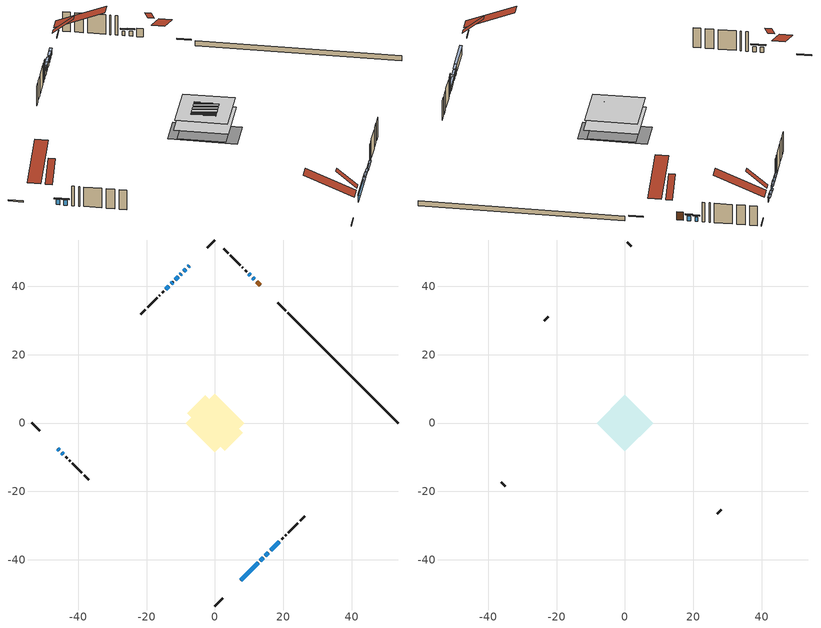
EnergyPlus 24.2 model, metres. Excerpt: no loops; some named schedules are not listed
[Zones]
conditioned space
 floor adiabatic (Floor3 construction): -7.54,0 0,7.54 7.54,0 0,-7.54 z1.2
 floor adiabatic (AdiabaticFloorConstruction): -8.5,0 0,8.5 8.5,0 0,-8.5 z3.64
 floor foundation (Slab1 construction): -8.05,2.82 -2.82,8.05 8.05,-2.82 2.82,-8.05 z0
 wall outside (RimJoist1 construction): 0,-53.52 2.29,-51.24 / -53.52,0 -51.24,-2.29 / 0,53.52 -2.29,51.24 / 20.68,32.84 18.4,35.13 z1.2:1.5
 wall outside (AdiabaticWallConstruction 1): 13.22,40.31 12.18,41.34 z1.2:3.23
 wall outside (AdiabaticWallConstruction): 7.47,-46.06 12.64,-40.88 / 13.3,-40.23 14.09,-39.44 z1.2:2.72; -46.06,-7.47 -45.52,-8.01 / 11.53,41.99 10.99,42.54 / -10.76,42.76 -11.63,41.9 / -12.28,41.24 -12.82,40.7 / 14.74,-38.78 15.61,-37.92 / -44.86,-8.66 -44.32,-9.2 / -13.48,40.04 -14.34,39.18 z1.2:2.42; -7.47,46.06 -7.86,45.66 / -8.52,45.01 -9.17,44.36 z1.2:2.12; -9.82,43.7 -10.11,43.41 z1.2:1.76; 10.33,43.19 9.9,43.62 z1.2:2.27; 16.26,-37.26 18.85,-34.68 z1.2:1.89
 wall outside (Wall1 construction): 19.5,-34.02 19.95,-33.57 / -43.66,-9.86 -43.22,-10.31 / -15,38.52 -15.45,38.08 / 9.24,44.28 8.8,44.73 z1.2:6.08
 wall outside (Wall2 construction): 20.61,-32.91 20.77,-32.76 / -42.56,-10.96 -42.4,-11.12 / -16.1,37.42 -16.26,37.26 / 8.14,45.38 7.98,45.54 z1.2:6.08
 wall outside (Wall3 construction): 21.42,-32.1 24.23,-29.29 / -41.75,-11.78 -38.94,-14.59 / -16.92,36.61 -19.73,33.8 / 7.33,46.2 4.52,49.01 z1.2:6.08
 wall outside (Wall4 construction): 24.89,-28.63 26.26,-27.26 / -38.28,-15.24 -36.91,-16.62 / -20.38,33.14 -21.76,31.77 / 3.86,49.66 2.49,51.04 z1.2:6.08
 wall foundation (FoundationWall1 construction): 53.52,0 21.34,32.18 z0:1.2
 window (WindowConstruction): 7.47,-46.06 12.64,-40.88 z1.2:2.72
 window (WindowConstruction 2): -46.06,-7.47 -45.52,-8.01 z1.2:2.42
 window (WindowConstruction 3): 11.53,42 10.99,42.53 z1.2:2.42
 window (WindowConstruction 12): -7.47,46.06 -7.86,45.66 z1.2:2.11
 window (WindowConstruction 13): 13.3,-40.23 14.09,-39.44 z1.2:2.72
 window (WindowConstruction 4): -8.52,45 -9.17,44.36 z1.2:2.11
 window (WindowConstruction 5): -9.82,43.7 -10.11,43.42 z1.2:1.76
 window (WindowConstruction 6): -10.77,42.76 -11.63,41.9 z1.2:2.42
 window (WindowConstruction 7): -12.28,41.24 -12.82,40.7 z1.2:2.42
 window (WindowConstruction 8): 14.74,-38.78 15.6,-37.92 z1.2:2.42
 window (WindowConstruction 9): -44.86,-8.66 -44.32,-9.2 z1.2:2.42
 window (WindowConstruction 10): -13.48,40.04 -14.34,39.18 z1.2:2.42
 window (WindowConstruction 11): 10.33,43.19 9.9,43.62 z1.2:2.27
 window (WindowConstruction 1): 16.26,-37.26 18.85,-34.68 z1.2:1.89
 door (Door): 13.22,40.31 12.18,41.34 z1.2:3.23
 ceiling adiabatic (AdiabaticFloorConstruction): 0,-8.5 8.5,0 0,8.5 -8.5,0 z3.64
attic - vented
 floor to conditioned space (Floor1 construction Reversed): -8.22,0 0,8.22 8.22,0 0,-8.22 z6.08
 floor to conditioned space (Floor2 construction Reversed): -3.91,0 0,3.91 3.91,0 0,-3.91 z6.08
 wall outside (Wall5 construction): 26.92,-26.61 28.09,-25.43 / -36.25,-17.27 -35.08,-18.45 / -22.41,31.11 -23.59,29.94 / 1.83,51.69 0.66,52.87 z1.2:6.08
 roof outside (Roof1 construction): 5.08,-48.44,6.08 -2.81,-40.55,10.73 -4.95,-42.69,10.73 2.94,-50.58,6.08; -48.44,-5.08,6.08 -40.55,2.81,10.73 -42.69,4.95,10.73 -50.58,-2.94,6.08; -5.08,48.44,6.08 2.81,40.55,10.73 4.95,42.69,10.73 -2.94,50.58,6.08; 15.6,37.92,6.08 7.71,30.03,10.73 9.85,27.89,10.73 17.74,35.78,6.08
 roof outside (Roof2 construction): 6.81,-46.71,6.08 3.52,-43.42,9.96 2.45,-44.49,9.96 5.74,-47.78,6.08; -46.71,-6.81,6.08 -43.42,-3.52,9.96 -44.49,-2.45,9.96 -47.78,-5.74,6.08; -6.81,46.71,6.08 -3.52,43.42,9.96 -2.45,44.49,9.96 -5.74,47.78,6.08; 13.87,39.65,6.08 10.58,36.36,9.96 11.65,35.29,9.96 14.95,38.58,6.08
shading: 12.97,-40.56 7.14,-46.38 7.47,-46.71 13.29,-40.88 z3.18; -45.19,-8.33 -46.38,-7.14 -46.71,-7.47 -45.52,-8.66 z2.88; 10.66,42.86 11.85,41.67 12.18,42 10.99,43.19 z2.88; -8.19,45.34 -7.14,46.38 -7.47,46.71 -8.51,45.66 z2.57; 14.41,-39.11 12.97,-40.55 13.3,-40.88 14.74,-39.44 z3.18; -9.49,44.03 -8.19,45.33 -8.52,45.66 -9.82,44.36 z2.57; -10.43,43.09 -9.5,44.03 -9.82,44.35 -10.76,43.42 z2.22; -11.95,41.57 -10.44,43.08 -10.77,43.41 -12.28,41.9 z2.88; -13.15,40.37 -11.96,41.56 -12.28,41.89 -13.47,40.7 z2.88; 15.93,-37.59 14.42,-39.11 14.74,-39.43 16.26,-37.92 z2.88; -44,-9.53 -45.19,-8.34 -45.51,-8.66 -44.32,-9.85 z2.88; -14.67,38.86 -13.15,40.37 -13.48,40.69 -14.99,39.18 z2.88; 9.58,43.95 10.66,42.87 10.98,43.19 9.9,44.27 z2.73; 19.17,-34.35 15.94,-37.59 16.26,-37.91 19.5,-34.68 z2.35
[Building]
Building 1: Terrain=Suburbs
[Site:Location]
Inuvik AP_NT: Latitude {deg}=68.3; Longitude {deg}=-133.48; Time Zone {hr}=-8; Elevation {m}=68; Keep Site Location Information=Yes
[Site:GroundTemperature:Shallow]
-13.1493, -15.9729, -16.199, -14.859, -9.47991, -4.12585, 0.51584, 3.45624, 3.70604, 1.31452, -3.2088, -8.39862
[Site:WaterMainsTemperature]
Calculation Method=Schedule; Temperature Schedule=mains temperature schedule
[Material] Roughness=Rough; Thermal Absorptance=0.9
Name | Thickness {m} | Conductivity {W/m-K} | Density {kg/m3} | Specific Heat {J/kg-K} | Solar Absorptance | Visible Absorptance
asphalt or fiberglass shingles | 0.00635 | 0.162714 | 1121.4 | 1465.45 | 0.4 | 0.4
ceiling loosefill ins | 0.254 | 0.0480833 | 16.02 | 1046.75 | 0.7 | 0.7
ceiling stud and cavity | 0.1397 | 0.0857699 | 65.682 | 1177.47 | 0.7 | 0.7
ceiling stud and cavity 1 | 0.1397 | 0.086424 | 65.682 | 1177.47 | 0.7 | 0.7
concrete 4.0 in. | 0.1016 | 1.803125 | 2242.8 | 837.4 | 0.7 | 0.7
concrete 8.0 in. | 0.2032 | 1.803125 | 2242.8 | 837.4 | 0.7 | 0.7
door material | 0.04445 | 0.053851 | 512.64 | 1214.23 | 0.7 | 0.7
exterior vertical ins | 0.00409365 | 0.029427 | 32.04 | 1214.23 | 0.7 | 0.7
floor covering | 0.0127 | 0.0433444 | 54.468 | 1339.84 | 0.6 | 0.6
floor rigid ins | 0.103632 | 0.029427 | 32.04 | 1214.23 | 0.7 | 0.7
floor rigid ins 1; wall rigid ins 1 | 0.512978 | 0.029427 | 32.04 | 1214.23 | 0.7 | 0.7
floor stud and cavity | 0.1397 | 0.161617 | 92.3553 | 1139.71 | 0.7 | 0.7
floor stud and cavity 1 | 0.1397 | 1.75129 | 37.0049 | 1207.88 | 0.7 | 0.7
furniture material conditioned space 1 | 0.1524 | 0.115458 | 640.8 | 1214.23 | 0.6 | 0.6
gypsum board | 0.0127 | 0.160291 | 801 | 837.4 | 0.6 | 0.6
gypsum board 1 | 0.0127 | 0.160291 | 801 | 837.4 | 0.7 | 0.7
osb sheathing 0.5 in. | 0.0127 | 0.115458 | 512.64 | 1214.23 | 0.7 | 0.7
osb sheathing 0.75 in. | 0.01905 | 0.115458 | 512.64 | 1214.23 | 0.7 | 0.7
osb sheathing 2.0 in. | 0.0508 | 0.115458 | 512.64 | 1214.23 | 0.7 | 0.7
rim joist rigid ins; wall rigid ins | 0.051816 | 0.029427 | 32.04 | 1214.23 | 0.7 | 0.7
rim joist stud and cavity | 0.0508 | 0.0383348 | 125.044 | 1163.47 | 0.6 | 0.6
wall stud and cavity | 0.1397 | 0.199346 | 139.0536 | 1170.24 | 0.7 | 0.7
wall stud and cavity 1 | 0.1397 | 0.40688 | 139.0536 | 1170.24 | 0.7 | 0.7
wall stud and cavity 2 | 0.1397 | 0.195417 | 139.0536 | 1170.24 | 0.7 | 0.7
wall stud and cavity 3 | 0.1397 | 0.19446 | 139.0536 | 1170.24 | 0.7 | 0.7
wall stud and cavity 4 | 0.0889 | 6.1454 | 50.32683 | 1063.81 | 0.6 | 0.6
wall stud and cavity 5 | 0.0889 | 0.380278 | 52.3479 | 1209.89 | 0.7 | 0.7
wall stud and cavity 6 | 0.0889 | 0.391764 | 83.0341 | 1211.67 | 0.7 | 0.7
wood siding | 0.0254 | 0.102417 | 544.68 | 1172.36 | 0.4 | 0.4
wood siding 1 | 0.00254 | 0.102417 | 544.68 | 1172.36 | 0.4 | 0.4
wood siding 2; wood siding 3; wood siding 4 | 0.0254 | 0.102417 | 544.68 | 1172.36 | 0.7 | 0.7
[WindowMaterial:SimpleGlazingSystem]
Name | U-Factor {W/m2-K} | Solar Heat Gain Coefficient
WindowMaterial | 1.59665 | 0.45
WindowMaterial 1 | 1.75677 | 0.39
WindowMaterial 2 | 1.82661 | 0.37
WindowMaterial 3 | 1.83286 | 0.37
WindowMaterial 4 | 2.12925 | 0.26
WindowMaterial 5 | 1.74087 | 0.4
WindowMaterial 6 | 1.89986 | 0.34
WindowMaterial 7 | 2.75553 | 0.6
WindowMaterial 8 | 1.77665 | 0.41
[Construction]
AdiabaticFloorConstruction: floor stud and cavity 1, floor rigid ins 1, osb sheathing 0.75 in., floor covering
AdiabaticWallConstruction: wood siding 3, wall rigid ins 1, wall stud and cavity 5, gypsum board
AdiabaticWallConstruction 1: wood siding 4, wall rigid ins 1, wall stud and cavity 5, gypsum board
Door: door material
Floor1 construction Reversed: gypsum board, ceiling stud and cavity, ceiling loosefill ins
Floor2 construction Reversed: gypsum board, ceiling stud and cavity 1, ceiling loosefill ins
Floor3 construction: floor stud and cavity, floor rigid ins, osb sheathing 0.75 in., floor covering
FoundationWall1 construction: concrete 8.0 in., gypsum board 1
furniture construction conditioned space 1: furniture material conditioned space 1
PartitionWallConstruction: gypsum board, wall stud and cavity 6, gypsum board
RimJoist1 construction: wood siding 2, rim joist rigid ins, osb sheathing 2.0 in., rim joist stud and cavity
Roof1 construction; Roof2 construction: asphalt or fiberglass shingles
Slab1 construction: concrete 4.0 in.
Wall1 construction: wood siding, wall rigid ins, osb sheathing 0.5 in., wall stud and cavity, gypsum board
Wall2 construction: wood siding, wall rigid ins, osb sheathing 0.5 in., wall stud and cavity 1, gypsum board
Wall3 construction: wood siding, wall rigid ins, osb sheathing 0.5 in., wall stud and cavity 2, gypsum board
Wall4 construction: wood siding, wall rigid ins, osb sheathing 0.5 in., wall stud and cavity 3, gypsum board
Wall5 construction: wood siding 1, wall stud and cavity 4
WindowConstruction: WindowMaterial
WindowConstruction 1: WindowMaterial 1
WindowConstruction 10; WindowConstruction 6; WindowConstruction 8: WindowMaterial 5
WindowConstruction 11: WindowMaterial 6
WindowConstruction 12: WindowMaterial 7
WindowConstruction 13: WindowMaterial 8
WindowConstruction 2; WindowConstruction 3; WindowConstruction 7; WindowConstruction 9: WindowMaterial 2
WindowConstruction 4: WindowMaterial 3
WindowConstruction 5: WindowMaterial 4
[Zone] Multiplier=1; Part of Total Floor Area=Yes
Name | Volume {m3}
attic - vented | 188.19
conditioned space | 543.7
[Space]
Name | Zone | Volume {m3}
attic - vented 1 | attic - vented | 188.19
conditioned space 1 | conditioned space | 543.7
[ZoneInfiltration:EffectiveLeakageArea]
infil attic - vented 1: Zone or Space=attic - vented 1; Schedule=Always On Discrete; Effective Air Leakage Area {cm2}=4845.95; Stack Coefficient=0.000662555; Wind Coefficient=1.73913e-05
[ZoneMixing]
whole house fan mix: Zone or Space=attic - vented; Schedule=Always On Continuous; Design Flow Rate Calculation Method=Flow/Zone; Design Flow Rate {m3/s}=0; Source Zone or Space=conditioned space
[SurfaceProperty:ExposedFoundationPerimeter]
Slab1: Exposed Perimeter Calculation Method=TotalExposedPerimeter; Total Exposed Perimeter {m}=45.513
[InternalMass] Zone or ZoneList=conditioned space; Space or SpaceList=conditioned space 1
Name | Construction | Surface Area {m2}
furniture mass conditioned space 1 | furniture construction conditioned space 1 | 148.656
partition wall mass | PartitionWallConstruction | 258.07
[Lights]
interior lighting: Zone or ZoneList or Space or SpaceList=conditioned space 1; Schedule=interior lighting schedule; Design Level Calculation Method=LightingLevel; Lighting Level {W}=343.2; Return Air Fraction=0; Fraction Radiant=0.6; Fraction Visible=0.2; Fraction Replaceable=1
[People]
occupants: Zone or ZoneList or Space or SpaceList=conditioned space 1; Number of People Schedule=occupants schedule; Number of People Calculation Method=People; Number of People=3; Fraction Radiant=0.314171; Sensible Heat Fraction=0.56303; Activity Level Schedule=occupants activity schedule; Carbon Dioxide Generation Rate {m3/s-W}=0; Enable ASHRAE 55 Comfort Warnings=No; Mean Radiant Temperature Calculation Type=EnclosureAveraged
[ElectricEquipment] Zone or ZoneList or Space or SpaceList=conditioned space 1; Design Level Calculation Method=EquipmentLevel
Name | Schedule | Design Level {W} | Fraction Latent | Fraction Radiant | Fraction Lost
clothes dryer | clothes dryer schedule | 140.772 | 0.015 | 0.081 | 0.85
clothes washer | clothes washer schedule | 32.1985 | 0.03 | 0.162 | 0.7
cooking range | cooking range schedule | 215.147 | 0.08 | 0.432 | 0.2
dishwasher | dishwasher schedule | 66.8632 | 0.3 | 0.18 | 0.4
fridge | fridge schedule | 72.9452 | 0 | 0.6 | 0
mech vent bath fan 0 | mech vent bath fan 0 schedule | 25.1 | 0 | 0 | 1
mech vent bath fan 1 | mech vent bath fan 1 schedule | 25.1 | 0 | 0 | 1
mech vent house fan | mech vent house fan schedule | 0 | 0 | 0 | 1
mech vent house fan cfis | mech vent house fan cfis schedule | 0 | 0 | 0 | 0
mech vent range fan 0 | mech vent range fan 0 schedule | 57 | 0 | 0 | 1
misc plug loads | misc plug loads schedule | 494.7 | 0.045 | 0.513 | 0.1
whole house fan | Always On Discrete | 0 | 0 | 0 | 1
[OtherEquipment] Zone or ZoneList or Space or SpaceList=conditioned space 1; Design Level Calculation Method=EquipmentLevel
Name | Fuel Type | Schedule | Design Level {W} | Fraction Latent | Fraction Radiant | Fraction Lost
clothes dryer 1 | Electricity | clothes dryer schedule | 0 | 0.015 | 0.081 | 0.85
cooking range 1 | Electricity | cooking range schedule | 0 | 0.08 | 0.432 | 0.2
general water use latent | None | general water use schedule | 62.594 | 1 | 0 | 0
general water use sensible | None | general water use schedule | -61.6891 | 0 | 0.6 | 0
mech vent house fan latent load | None | Always On Discrete | 0 | 1 | 0 | 0
mech vent house fan sensible load | None | Always On Discrete | 0 | 0 | 0 | 0
water heater energy adjustment1 | FuelOilNo2 | Always On Discrete | 0.01 | 0 | 0 | 1
[ZoneInfiltration:DesignFlowRate] Zone or ZoneList or Space or SpaceList=conditioned space 1; Schedule=Always On Discrete; Design Flow Rate Calculation Method=Flow/Zone; Design Flow Rate {m3/s}=0
infil flow; natural vent flow; whole house fan flow
[Foundation:Kiva]
Foundation Kiva 1: Initial Indoor Air Temperature {C}=18; Wall Height Above Grade {m}=1.2; Wall Depth Below Slab {m}=0.2032; Custom Block Material Name 1=exterior vertical ins; Custom Block Depth 1 {m}=1.2; Custom Block X Position 1 {m}=0.2159; Custom Block Z Position 1 {m}=0
[Foundation:Kiva:Settings]
Soil Conductivity {W/m-K}=0.849921; Soil Density {kg/m3}=1842.3; Soil Specific Heat {J/kg-K}=418.7; Ground Solar Absorptivity=0.9; Ground Thermal Absorptivity=0.9; Ground Surface Roughness {m}=0.03; Far-Field Width {m}=40; Deep-Ground Boundary Condition=ZeroFlux; Deep-Ground Depth {m}=40; Minimum Cell Dimension {m}=0.2; Maximum Cell Growth Coefficient=3; Simulation Timestep=Timestep
[Exterior:Lights]
exterior lighting: Schedule=exterior lighting schedule; Design Level {W}=75.6
[Schedule:Constant]
Name | Hourly Value
Always On Continuous; mech vent house fan schedule; mech vent house fan cfis schedule; Always On Discrete | 1
occupants activity schedule | 117.228
fridge schedule | 0
[Schedule:Week:Daily]
interior lighting schedule Week Rule - Jan1-Jan27: interior lighting schedule day, interior lighting schedule day, interior lighting schedule day, interior lighting schedule day, interior lighting schedule day, interior lighting schedule day, interior lighting schedule day, interior lighting schedule default day, interior lighting schedule default day, interior lighting schedule default day, interior lighting schedule default day, interior lighting schedule default day
interior lighting schedule Week Rule - Jan28-Feb3: interior lighting schedule day, interior lighting schedule day, interior lighting schedule day, interior lighting schedule day, interior lighting schedule day 1, interior lighting schedule day 1, interior lighting schedule day 1, interior lighting schedule default day, interior lighting schedule default day, interior lighting schedule default day, interior lighting schedule default day, interior lighting schedule default day
interior lighting schedule Week Rule - Feb4-Feb24: interior lighting schedule day 1, interior lighting schedule day 1, interior lighting schedule day 1, interior lighting schedule day 1, interior lighting schedule day 1, interior lighting schedule day 1, interior lighting schedule day 1, interior lighting schedule default day, interior lighting schedule default day, interior lighting schedule default day, interior lighting schedule default day, interior lighting schedule default day
interior lighting schedule Week Rule - Feb25-Mar3: interior lighting schedule day 1, interior lighting schedule day 1, interior lighting schedule day 1, interior lighting schedule day 1, interior lighting schedule day 2, interior lighting schedule day 2, interior lighting schedule day 2, interior lighting schedule default day, interior lighting schedule default day, interior lighting schedule default day, interior lighting schedule default day, interior lighting schedule default day
interior lighting schedule Week Rule - Mar4-Mar31: interior lighting schedule day 2, interior lighting schedule day 2, interior lighting schedule day 2, interior lighting schedule day 2, interior lighting schedule day 2, interior lighting schedule day 2, interior lighting schedule day 2, interior lighting schedule default day, interior lighting schedule default day, interior lighting schedule default day, interior lighting schedule default day, interior lighting schedule default day
interior lighting schedule Week Rule - Apr1-Apr28: interior lighting schedule day 3, interior lighting schedule day 3, interior lighting schedule day 3, interior lighting schedule day 3, interior lighting schedule day 3, interior lighting schedule day 3, interior lighting schedule day 3, interior lighting schedule default day, interior lighting schedule default day, interior lighting schedule default day, interior lighting schedule default day, interior lighting schedule default day
interior lighting schedule Week Rule - Apr29-May5: interior lighting schedule day 3, interior lighting schedule day 3, interior lighting schedule day 4, interior lighting schedule day 4, interior lighting schedule day 4, interior lighting schedule day 4, interior lighting schedule day 4, interior lighting schedule default day, interior lighting schedule default day, interior lighting schedule default day, interior lighting schedule default day, interior lighting schedule default day
interior lighting schedule Week Rule - May6-May26: interior lighting schedule day 4, interior lighting schedule day 4, interior lighting schedule day 4, interior lighting schedule day 4, interior lighting schedule day 4, interior lighting schedule day 4, interior lighting schedule day 4, interior lighting schedule default day, interior lighting schedule default day, interior lighting schedule default day, interior lighting schedule default day, interior lighting schedule default day
interior lighting schedule Week Rule - May27-Jun2: interior lighting schedule day 4, interior lighting schedule day 4, interior lighting schedule day 4, interior lighting schedule day 4, interior lighting schedule day 4, interior lighting schedule day 5, interior lighting schedule day 5, interior lighting schedule default day, interior lighting schedule default day, interior lighting schedule default day, interior lighting schedule default day, interior lighting schedule default day
interior lighting schedule Week Rule - Jun3-Jun30: interior lighting schedule day 5, interior lighting schedule day 5, interior lighting schedule day 5, interior lighting schedule day 5, interior lighting schedule day 5, interior lighting schedule day 5, interior lighting schedule day 5, interior lighting schedule default day, interior lighting schedule default day, interior lighting schedule default day, interior lighting schedule default day, interior lighting schedule default day
interior lighting schedule Week Rule - Jul1-Jul28: interior lighting schedule day 6, interior lighting schedule day 6, interior lighting schedule day 6, interior lighting schedule day 6, interior lighting schedule day 6, interior lighting schedule day 6, interior lighting schedule day 6, interior lighting schedule default day, interior lighting schedule default day, interior lighting schedule default day, interior lighting schedule default day, interior lighting schedule default day
interior lighting schedule Week Rule - Jul29-Aug4: interior lighting schedule day 6, interior lighting schedule day 6, interior lighting schedule day 6, interior lighting schedule day 7, interior lighting schedule day 7, interior lighting schedule day 7, interior lighting schedule day 7, interior lighting schedule default day, interior lighting schedule default day, interior lighting schedule default day, interior lighting schedule default day, interior lighting schedule default day
interior lighting schedule Week Rule - Aug5-Aug25: interior lighting schedule day 7, interior lighting schedule day 7, interior lighting schedule day 7, interior lighting schedule day 7, interior lighting schedule day 7, interior lighting schedule day 7, interior lighting schedule day 7, interior lighting schedule default day, interior lighting schedule default day, interior lighting schedule default day, interior lighting schedule default day, interior lighting schedule default day
interior lighting schedule Week Rule - Aug26-Sep1: interior lighting schedule day 7, interior lighting schedule day 7, interior lighting schedule day 7, interior lighting schedule day 7, interior lighting schedule day 7, interior lighting schedule day 7, interior lighting schedule day 8, interior lighting schedule default day, interior lighting schedule default day, interior lighting schedule default day, interior lighting schedule default day, interior lighting schedule default day
interior lighting schedule Week Rule - Sep2-Sep29: interior lighting schedule day 8, interior lighting schedule day 8, interior lighting schedule day 8, interior lighting schedule day 8, interior lighting schedule day 8, interior lighting schedule day 8, interior lighting schedule day 8, interior lighting schedule default day, interior lighting schedule default day, interior lighting schedule default day, interior lighting schedule default day, interior lighting schedule default day
interior lighting schedule Week Rule - Sep30-Oct6: interior lighting schedule day 8, interior lighting schedule day 9, interior lighting schedule day 9, interior lighting schedule day 9, interior lighting schedule day 9, interior lighting schedule day 9, interior lighting schedule day 9, interior lighting schedule default day, interior lighting schedule default day, interior lighting schedule default day, interior lighting schedule default day, interior lighting schedule default day
interior lighting schedule Week Rule - Oct7-Oct27: interior lighting schedule day 9, interior lighting schedule day 9, interior lighting schedule day 9, interior lighting schedule day 9, interior lighting schedule day 9, interior lighting schedule day 9, interior lighting schedule day 9, interior lighting schedule default day, interior lighting schedule default day, interior lighting schedule default day, interior lighting schedule default day, interior lighting schedule default day
interior lighting schedule Week Rule - Oct28-Nov3: interior lighting schedule day 9, interior lighting schedule day 9, interior lighting schedule day 9, interior lighting schedule day 9, interior lighting schedule day 10, interior lighting schedule day 10, interior lighting schedule day 10, interior lighting schedule default day, interior lighting schedule default day, interior lighting schedule default day, interior lighting schedule default day, interior lighting schedule default day
interior lighting schedule Week Rule - Nov4-Nov24: interior lighting schedule day 10, interior lighting schedule day 10, interior lighting schedule day 10, interior lighting schedule day 10, interior lighting schedule day 10, interior lighting schedule day 10, interior lighting schedule day 10, interior lighting schedule default day, interior lighting schedule default day, interior lighting schedule default day, interior lighting schedule default day, interior lighting schedule default day
interior lighting schedule Week Rule - Nov25-Dec1: interior lighting schedule day 10, interior lighting schedule day 10, interior lighting schedule day 10, interior lighting schedule day 10, interior lighting schedule day 10, interior lighting schedule day 10, interior lighting schedule day 11, interior lighting schedule default day, interior lighting schedule default day, interior lighting schedule default day, interior lighting schedule default day, interior lighting schedule default day
interior lighting schedule Week Rule - Dec2-Dec31: interior lighting schedule day 11, interior lighting schedule day 11, interior lighting schedule day 11, interior lighting schedule day 11, interior lighting schedule day 11, interior lighting schedule day 11, interior lighting schedule day 11, interior lighting schedule default day, interior lighting schedule default day, interior lighting schedule default day, interior lighting schedule default day, interior lighting schedule default day
occupants schedule Week Rule - Jan1-Dec31: occupants schedule day, occupants schedule day, occupants schedule day, occupants schedule day, occupants schedule day, occupants schedule day, occupants schedule day, occupants schedule default day, occupants schedule default day, occupants schedule default day, occupants schedule default day, occupants schedule default day
clothes dryer schedule Week Rule - Jan1-Dec31: clothes dryer schedule day, clothes dryer schedule day, clothes dryer schedule day, clothes dryer schedule day, clothes dryer schedule day, clothes dryer schedule day, clothes dryer schedule day, clothes dryer schedule default day, clothes dryer schedule default day, clothes dryer schedule default day, clothes dryer schedule default day, clothes dryer schedule default day
clothes washer schedule Week Rule - Jan1-Dec31: clothes washer schedule day, clothes washer schedule day, clothes washer schedule day, clothes washer schedule day, clothes washer schedule day, clothes washer schedule day, clothes washer schedule day, clothes washer schedule default day, clothes washer schedule default day, clothes washer schedule default day, clothes washer schedule default day, clothes washer schedule default day
cooking range schedule Week Rule - Jan1-Dec31: cooking range schedule day, cooking range schedule day, cooking range schedule day, cooking range schedule day, cooking range schedule day, cooking range schedule day, cooking range schedule day, cooking range schedule default day, cooking range schedule default day, cooking range schedule default day, cooking range schedule default day, cooking range schedule default day
dishwasher schedule Week Rule - Jan1-Dec31: dishwasher schedule day, dishwasher schedule day, dishwasher schedule day, dishwasher schedule day, dishwasher schedule day, dishwasher schedule day, dishwasher schedule day, dishwasher schedule default day, dishwasher schedule default day, dishwasher schedule default day, dishwasher schedule default day, dishwasher schedule default day
mech vent bath fan 0 schedule Week Rule - Jan1-Dec31: mech vent bath fan 0 schedule day, mech vent bath fan 0 schedule day, mech vent bath fan 0 schedule day, mech vent bath fan 0 schedule day, mech vent bath fan 0 schedule day, mech vent bath fan 0 schedule day, mech vent bath fan 0 schedule day, mech vent bath fan 0 schedule default day, mech vent bath fan 0 schedule default day, mech vent bath fan 0 schedule default day, mech vent bath fan 0 schedule default day, mech vent bath fan 0 schedule default day
mech vent bath fan 1 schedule Week Rule - Jan1-Dec31: mech vent bath fan 1 schedule day, mech vent bath fan 1 schedule day, mech vent bath fan 1 schedule day, mech vent bath fan 1 schedule day, mech vent bath fan 1 schedule day, mech vent bath fan 1 schedule day, mech vent bath fan 1 schedule day, mech vent bath fan 1 schedule default day, mech vent bath fan 1 schedule default day, mech vent bath fan 1 schedule default day, mech vent bath fan 1 schedule default day, mech vent bath fan 1 schedule default day
mech vent range fan 0 schedule Week Rule - Jan1-Dec31: mech vent range fan 0 schedule day, mech vent range fan 0 schedule day, mech vent range fan 0 schedule day, mech vent range fan 0 schedule day, mech vent range fan 0 schedule day, mech vent range fan 0 schedule day, mech vent range fan 0 schedule day, mech vent range fan 0 schedule default day, mech vent range fan 0 schedule default day, mech vent range fan 0 schedule default day, mech vent range fan 0 schedule default day, mech vent range fan 0 schedule default day
misc plug loads schedule Week Rule - Jan1-Dec31: misc plug loads schedule day, misc plug loads schedule day, misc plug loads schedule day, misc plug loads schedule day, misc plug loads schedule day, misc plug loads schedule day, misc plug loads schedule day, misc plug loads schedule default day, misc plug loads schedule default day, misc plug loads schedule default day, misc plug loads schedule default day, misc plug loads schedule default day
general water use schedule Week Rule - Jan1-Dec31: general water use schedule day, general water use schedule day, general water use schedule day, general water use schedule day, general water use schedule day, general water use schedule day, general water use schedule day, general water use schedule default day, general water use schedule default day, general water use schedule default day, general water use schedule default day, general water use schedule default day
exterior lighting schedule Week Rule - Jan1-Jan27: exterior lighting schedule day, exterior lighting schedule day, exterior lighting schedule day, exterior lighting schedule day, exterior lighting schedule day, exterior lighting schedule day, exterior lighting schedule day, exterior lighting schedule default day, exterior lighting schedule default day, exterior lighting schedule default day, exterior lighting schedule default day, exterior lighting schedule default day
exterior lighting schedule Week Rule - Jan28-Feb3: exterior lighting schedule day, exterior lighting schedule day, exterior lighting schedule day, exterior lighting schedule day, exterior lighting schedule day 1, exterior lighting schedule day 1, exterior lighting schedule day 1, exterior lighting schedule default day, exterior lighting schedule default day, exterior lighting schedule default day, exterior lighting schedule default day, exterior lighting schedule default day
exterior lighting schedule Week Rule - Feb4-Feb24: exterior lighting schedule day 1, exterior lighting schedule day 1, exterior lighting schedule day 1, exterior lighting schedule day 1, exterior lighting schedule day 1, exterior lighting schedule day 1, exterior lighting schedule day 1, exterior lighting schedule default day, exterior lighting schedule default day, exterior lighting schedule default day, exterior lighting schedule default day, exterior lighting schedule default day
exterior lighting schedule Week Rule - Feb25-Mar3: exterior lighting schedule day 1, exterior lighting schedule day 1, exterior lighting schedule day 1, exterior lighting schedule day 1, exterior lighting schedule day 2, exterior lighting schedule day 2, exterior lighting schedule day 2, exterior lighting schedule default day, exterior lighting schedule default day, exterior lighting schedule default day, exterior lighting schedule default day, exterior lighting schedule default day
exterior lighting schedule Week Rule - Mar4-Mar31: exterior lighting schedule day 2, exterior lighting schedule day 2, exterior lighting schedule day 2, exterior lighting schedule day 2, exterior lighting schedule day 2, exterior lighting schedule day 2, exterior lighting schedule day 2, exterior lighting schedule default day, exterior lighting schedule default day, exterior lighting schedule default day, exterior lighting schedule default day, exterior lighting schedule default day
exterior lighting schedule Week Rule - Apr1-Apr28: exterior lighting schedule day 3, exterior lighting schedule day 3, exterior lighting schedule day 3, exterior lighting schedule day 3, exterior lighting schedule day 3, exterior lighting schedule day 3, exterior lighting schedule day 3, exterior lighting schedule default day, exterior lighting schedule default day, exterior lighting schedule default day, exterior lighting schedule default day, exterior lighting schedule default day
exterior lighting schedule Week Rule - Apr29-May5: exterior lighting schedule day 3, exterior lighting schedule day 3, exterior lighting schedule day 4, exterior lighting schedule day 4, exterior lighting schedule day 4, exterior lighting schedule day 4, exterior lighting schedule day 4, exterior lighting schedule default day, exterior lighting schedule default day, exterior lighting schedule default day, exterior lighting schedule default day, exterior lighting schedule default day
exterior lighting schedule Week Rule - May6-May26: exterior lighting schedule day 4, exterior lighting schedule day 4, exterior lighting schedule day 4, exterior lighting schedule day 4, exterior lighting schedule day 4, exterior lighting schedule day 4, exterior lighting schedule day 4, exterior lighting schedule default day, exterior lighting schedule default day, exterior lighting schedule default day, exterior lighting schedule default day, exterior lighting schedule default day
exterior lighting schedule Week Rule - May27-Jun2: exterior lighting schedule day 4, exterior lighting schedule day 4, exterior lighting schedule day 4, exterior lighting schedule day 4, exterior lighting schedule day 4, exterior lighting schedule day 5, exterior lighting schedule day 5, exterior lighting schedule default day, exterior lighting schedule default day, exterior lighting schedule default day, exterior lighting schedule default day, exterior lighting schedule default day
exterior lighting schedule Week Rule - Jun3-Jun30: exterior lighting schedule day 5, exterior lighting schedule day 5, exterior lighting schedule day 5, exterior lighting schedule day 5, exterior lighting schedule day 5, exterior lighting schedule day 5, exterior lighting schedule day 5, exterior lighting schedule default day, exterior lighting schedule default day, exterior lighting schedule default day, exterior lighting schedule default day, exterior lighting schedule default day
exterior lighting schedule Week Rule - Jul1-Jul28: exterior lighting schedule day 6, exterior lighting schedule day 6, exterior lighting schedule day 6, exterior lighting schedule day 6, exterior lighting schedule day 6, exterior lighting schedule day 6, exterior lighting schedule day 6, exterior lighting schedule default day, exterior lighting schedule default day, exterior lighting schedule default day, exterior lighting schedule default day, exterior lighting schedule default day
exterior lighting schedule Week Rule - Jul29-Aug4: exterior lighting schedule day 6, exterior lighting schedule day 6, exterior lighting schedule day 6, exterior lighting schedule day 7, exterior lighting schedule day 7, exterior lighting schedule day 7, exterior lighting schedule day 7, exterior lighting schedule default day, exterior lighting schedule default day, exterior lighting schedule default day, exterior lighting schedule default day, exterior lighting schedule default day
exterior lighting schedule Week Rule - Aug5-Aug25: exterior lighting schedule day 7, exterior lighting schedule day 7, exterior lighting schedule day 7, exterior lighting schedule day 7, exterior lighting schedule day 7, exterior lighting schedule day 7, exterior lighting schedule day 7, exterior lighting schedule default day, exterior lighting schedule default day, exterior lighting schedule default day, exterior lighting schedule default day, exterior lighting schedule default day
exterior lighting schedule Week Rule - Aug26-Sep1: exterior lighting schedule day 7, exterior lighting schedule day 7, exterior lighting schedule day 7, exterior lighting schedule day 7, exterior lighting schedule day 7, exterior lighting schedule day 7, exterior lighting schedule day 8, exterior lighting schedule default day, exterior lighting schedule default day, exterior lighting schedule default day, exterior lighting schedule default day, exterior lighting schedule default day
exterior lighting schedule Week Rule - Sep2-Sep29: exterior lighting schedule day 8, exterior lighting schedule day 8, exterior lighting schedule day 8, exterior lighting schedule day 8, exterior lighting schedule day 8, exterior lighting schedule day 8, exterior lighting schedule day 8, exterior lighting schedule default day, exterior lighting schedule default day, exterior lighting schedule default day, exterior lighting schedule default day, exterior lighting schedule default day
exterior lighting schedule Week Rule - Sep30-Oct6: exterior lighting schedule day 8, exterior lighting schedule day 9, exterior lighting schedule day 9, exterior lighting schedule day 9, exterior lighting schedule day 9, exterior lighting schedule day 9, exterior lighting schedule day 9, exterior lighting schedule default day, exterior lighting schedule default day, exterior lighting schedule default day, exterior lighting schedule default day, exterior lighting schedule default day
[Schedule:Year]
interior lighting schedule: interior lighting schedule Week Rule - Jan1-Jan27, 1, 1, 1, 27, interior lighting schedule Week Rule - Jan28-Feb3, 1, 28, 2, 3, interior lighting schedule Week Rule - Feb4-Feb24, 2, 4, 2, 24, interior lighting schedule Week Rule - Feb25-Mar3, 2, 25, 3, 3, interior lighting schedule Week Rule - Mar4-Mar31, 3, 4, 3, 31, interior lighting schedule Week Rule - Apr1-Apr28, 4, 1, 4, 28, interior lighting schedule Week Rule - Apr29-May5, 4, 29, 5, 5, interior lighting schedule Week Rule - May6-May26, 5, 6, 5, 26, interior lighting schedule Week Rule - May27-Jun2, 5, 27, 6, 2, interior lighting schedule Week Rule - Jun3-Jun30, 6, 3, 6, 30, interior lighting schedule Week Rule - Jul1-Jul28, 7, 1, 7, 28, interior lighting schedule Week Rule - Jul29-Aug4, 7, 29, 8, 4, interior lighting schedule Week Rule - Aug5-Aug25, 8, 5, 8, 25, interior lighting schedule Week Rule - Aug26-Sep1, 8, 26, 9, 1, interior lighting schedule Week Rule - Sep2-Sep29, 9, 2, 9, 29, interior lighting schedule Week Rule - Sep30-Oct6, 9, 30, 10, 6, interior lighting schedule Week Rule - Oct7-Oct27, 10, 7, 10, 27, interior lighting schedule Week Rule - Oct28-Nov3, 10, 28, 11, 3, interior lighting schedule Week Rule - Nov4-Nov24, 11, 4, 11, 24, interior lighting schedule Week Rule - Nov25-Dec1, 11, 25, 12, 1, interior lighting schedule Week Rule - Dec2-Dec31, 12, 2, 12, 31
occupants schedule: occupants schedule Week Rule - Jan1-Dec31, 1, 1, 12, 31
clothes dryer schedule: clothes dryer schedule Week Rule - Jan1-Dec31, 1, 1, 12, 31
clothes washer schedule: clothes washer schedule Week Rule - Jan1-Dec31, 1, 1, 12, 31
cooking range schedule: cooking range schedule Week Rule - Jan1-Dec31, 1, 1, 12, 31
dishwasher schedule: dishwasher schedule Week Rule - Jan1-Dec31, 1, 1, 12, 31
mech vent bath fan 0 schedule: mech vent bath fan 0 schedule Week Rule - Jan1-Dec31, 1, 1, 12, 31
mech vent bath fan 1 schedule: mech vent bath fan 1 schedule Week Rule - Jan1-Dec31, 1, 1, 12, 31
mech vent range fan 0 schedule: mech vent range fan 0 schedule Week Rule - Jan1-Dec31, 1, 1, 12, 31
misc plug loads schedule: misc plug loads schedule Week Rule - Jan1-Dec31, 1, 1, 12, 31
general water use schedule: general water use schedule Week Rule - Jan1-Dec31, 1, 1, 12, 31
exterior lighting schedule: exterior lighting schedule Week Rule - Jan1-Jan27, 1, 1, 1, 27, exterior lighting schedule Week Rule - Jan28-Feb3, 1, 28, 2, 3, exterior lighting schedule Week Rule - Feb4-Feb24, 2, 4, 2, 24, exterior lighting schedule Week Rule - Feb25-Mar3, 2, 25, 3, 3, exterior lighting schedule Week Rule - Mar4-Mar31, 3, 4, 3, 31, exterior lighting schedule Week Rule - Apr1-Apr28, 4, 1, 4, 28, exterior lighting schedule Week Rule - Apr29-May5, 4, 29, 5, 5, exterior lighting schedule Week Rule - May6-May26, 5, 6, 5, 26, exterior lighting schedule Week Rule - May27-Jun2, 5, 27, 6, 2, exterior lighting schedule Week Rule - Jun3-Jun30, 6, 3, 6, 30, exterior lighting schedule Week Rule - Jul1-Jul28, 7, 1, 7, 28, exterior lighting schedule Week Rule - Jul29-Aug4, 7, 29, 8, 4, exterior lighting schedule Week Rule - Aug5-Aug25, 8, 5, 8, 25, exterior lighting schedule Week Rule - Aug26-Sep1, 8, 26, 9, 1, exterior lighting schedule Week Rule - Sep2-Sep29, 9, 2, 9, 29, exterior lighting schedule Week Rule - Sep30-Oct6, 9, 30, 10, 6, exterior lighting schedule Week Rule - Oct7-Oct27, 10, 7, 10, 27, exterior lighting schedule Week Rule - Oct28-Nov3, 10, 28, 11, 3, exterior lighting schedule Week Rule - Nov4-Nov24, 11, 4, 11, 24, exterior lighting schedule Week Rule - Nov25-Dec1, 11, 25, 12, 1, exterior lighting schedule Week Rule - Dec2-Dec31, 12, 2, 12, 31
[Schedule:Compact]
mains temperature schedule: Through: 01/01, For: AllDays, Until: 24:00, 0, Through: 01/02, For: AllDays, Until: 24:00, 0, Through: 01/03, For: AllDays, Until: 24:00, 0, Through: 01/04, For: AllDays, Until: 24:00, 0, Through: 01/05, For: AllDays, Until: 24:00, 0, Through: 01/06, For: AllDays, Until: 24:00, 0, Through: 01/07, For: AllDays, Until: 24:00, 0, Through: 01/08, For: AllDays, Until: 24:00, 0, Through: 01/09, For: AllDays, Until: 24:00, 0, Through: 01/10, For: AllDays, Until: 24:00, 0, Through: 01/11, For: AllDays, Until: 24:00, 0, Through: 01/12, For: AllDays, Until: 24:00, 0, Through: 01/13, For: AllDays, Until: 24:00, 0, Through: 01/14, For: AllDays, Until: 24:00, 0, Through: 01/15, For: AllDays, Until: 24:00, 0, Through: 01/16, For: AllDays, Until: 24:00, 0, Through: 01/17, For: AllDays, Until: 24:00, 0, Through: 01/18, For: AllDays, Until: 24:00, 0, Through: 01/19, For: AllDays, Until: 24:00, 0, Through: 01/20, For: AllDays, Until: 24:00, 0, Through: 01/21, For: AllDays, Until: 24:00, 0, Through: 01/22, For: AllDays, Until: 24:00, 0, Through: 01/23, For: AllDays, Until: 24:00, 0, Through: 01/24, For: AllDays, Until: 24:00, 0, Through: 01/25, For: AllDays, Until: 24:00, 0, Through: 01/26, For: AllDays, Until: 24:00, 0, Through: 01/27, For: AllDays, Until: 24:00, 0, Through: 01/28, For: AllDays, Until: 24:00, 0, Through: 01/29, For: AllDays, Until: 24:00, 0, Through: 01/30, For: AllDays, Until: 24:00, 0, Through: 01/31, For: AllDays, Until: 24:00, 0, Through: 02/01, For: AllDays, Until: 24:00, 0, Through: 02/02, For: AllDays, Until: 24:00, 0, Through: 02/03, For: AllDays, Until: 24:00, 0, Through: 02/04, For: AllDays, Until: 24:00, 0, Through: 02/05, For: AllDays, Until: 24:00, 0, Through: 02/06, For: AllDays, Until: 24:00, 0, Through: 02/07, For: AllDays, Until: 24:00, 0, Through: 02/08, For: AllDays, Until: 24:00, 0, Through: 02/09, For: AllDays, Until: 24:00, 0, Through: 02/10, For: AllDays, Until: 24:00, 0, Through: 02/11, For: AllDays, Until: 24:00, 0, Through: 02/12, For: AllDays, Until: 24:00, 0, Through: 02/13, For: AllDays, Until: 24:00, 0, Through: 02/14, For: AllDays, Until: 24:00, 0, Through: 02/15, For: AllDays, Until: 24:00, 0, Through: 02/16, For: AllDays, Until: 24:00, 0, Through: 02/17, For: AllDays, Until: 24:00, 0, Through: 02/18, For: AllDays, Until: 24:00, 0, Through: 02/19, For: AllDays, Until: 24:00, 0, Through: 02/20, For: AllDays, Until: 24:00, 0, Through: 02/21, For: AllDays, Until: 24:00, 0, Through: 02/22, For: AllDays, Until: 24:00, 0, Through: 02/23, For: AllDays, Until: 24:00, 0, Through: 02/24, For: AllDays, Until: 24:00, 0, Through: 02/25, For: AllDays, Until: 24:00, 0, Through: 02/26, For: AllDays, Until: 24:00, 0, Through: 02/27, For: AllDays, Until: 24:00, 0, Through: 02/28, For: AllDays, Until: 24:00, 0, Through: 03/01, For: AllDays, Until: 24:00, 0, Through: 03/02, For: AllDays, Until: 24:00, 0, Through: 03/03, For: AllDays, Until: 24:00, 0, Through: 03/04, For: AllDays, Until: 24:00, 0, Through: 03/05, For: AllDays, Until: 24:00, 0, Through: 03/06, For: AllDays, Until: 24:00, 0, Through: 03/07, For: AllDays, Until: 24:00, 0, Through: 03/08, For: AllDays, Until: 24:00, 0, Through: 03/09, For: AllDays, Until: 24:00, 0, Through: 03/10, For: AllDays, Until: 24:00, 0, Through: 03/11, For: AllDays, Until: 24:00, 0, Through: 03/12, For: AllDays, Until: 24:00, 0, Through: 03/13, For: AllDays, Until: 24:00, 0, Through: 03/14, For: AllDays, Until: 24:00, 0, Through: 03/15, For: AllDays, Until: 24:00, 0, Through: 03/16, For: AllDays, Until: 24:00, 0, Through: 03/17, For: AllDays, Until: 24:00, 0, Through: 03/18, For: AllDays, Until: 24:00, 0, Through: 03/19, For: AllDays, Until: 24:00, 0, Through: 03/20, For: AllDays, Until: 24:00, 0, Through: 03/21, For: AllDays, Until: 24:00, 0, Through: 03/22, For: AllDays, Until: 24:00, 0, Through: 03/23, For: AllDays, Until: 24:00, 0, Through: 03/24, For: AllDays, Until: 24:00, 0, Through: 03/25, For: AllDays, Until: 24:00, 0, Through: 03/26, For: AllDays, Until: 24:00, 0, Through: 03/27, For: AllDays, Until: 24:00, 0, Through: 03/28, For: AllDays, Until: 24:00, 0, Through: 03/29, For: AllDays, Until: 24:00, 0, Through: 03/30, For: AllDays, Until: 24:00, 0, Through: 03/31, For: AllDays, Until: 24:00, 0, Through: 04/01, For: AllDays, Until: 24:00, 0, Through: 04/02, For: AllDays, Until: 24:00, 0, Through: 04/03, For: AllDays, Until: 24:00, 0, Through: 04/04, For: AllDays, Until: 24:00, 0, Through: 04/05, For: AllDays, Until: 24:00, 0, Through: 04/06, For: AllDays, Until: 24:00, 0, Through: 04/07, For: AllDays, Until: 24:00, 0, Through: 04/08, For: AllDays, Until: 24:00, 0, Through: 04/09, For: AllDays, Until: 24:00, 0, Through: 04/10, For: AllDays, Until: 24:00, 0, Through: 04/11, For: AllDays, Until: 24:00, 0, Through: 04/12, For: AllDays, Until: 24:00, 0, Through: 04/13, For: AllDays, Until: 24:00, 0, Through: 04/14, For: AllDays, Until: 24:00, 0, Through: 04/15, For: AllDays, Until: 24:00, 0, Through: 04/16, For: AllDays, Until: 24:00, 0, Through: 04/17, For: AllDays, Until: 24:00, 0, Through: 04/18, For: AllDays, Until: 24:00, 0, Through: 04/19, For: AllDays, Until: 24:00, 0, Through: 04/20, For: AllDays, Until: 24:00, 0, Through: 04/21, For: AllDays, Until: 24:00, 0, Through: 04/22, For: AllDays, Until: 24:00, 0, Through: 04/23, For: AllDays, Until: 24:00, 0, Through: 04/24, For: AllDays, Until: 24:00, 0, Through: 04/25, For: AllDays, Until: 24:00, 0, Through: 04/26, For: AllDays, Until: 24:00, 0, Through: 04/27, For: AllDays, Until: 24:00, 0, Through: 04/28, For: AllDays, Until: 24:00, 0, Through: 04/29, For: AllDays, Until: 24:00, 0, Through: 04/30, For: AllDays, Until: 24:00, 0, Through: 05/01, For: AllDays, Until: 24:00, 0, Through: 05/02, For: AllDays, Until: 24:00, 0, Through: 05/03, For: AllDays, Until: 24:00, 0, Through: 05/04, For: AllDays, Until: 24:00, 0, Through: 05/05, For: AllDays, Until: 24:00, 0, Through: 05/06, For: AllDays, Until: 24:00, 0, Through: 05/07, For: AllDays, Until: 24:00, 0, Through: 05/08, For: AllDays, Until: 24:00, 0, Through: 05/09, For: AllDays, Until: 24:00, 0, Through: 05/10, For: AllDays, Until: 24:00, 0, Through: 05/11, For: AllDays, Until: 24:00, 0, Through: 05/12, For: AllDays, Until: 24:00, 0, Through: 05/13, For: AllDays, Until: 24:00, 0, Through: 05/14, For: AllDays, Until: 24:00, 0, Through: 05/15, For: AllDays, Until: 24:00, 0, Through: 05/16, For: AllDays, Until: 24:00, 0, Through: 05/17, For: AllDays, Until: 24:00, 0, Through: 05/18, For: AllDays, Until: 24:00, 0, Through: 05/19, For: AllDays, Until: 24:00, 0, Through: 05/20, For: AllDays, Until: 24:00, 0, Through: 05/21, For: AllDays, Until: 24:00, 0, Through: 05/22, For: AllDays, Until: 24:00, 0, Through: 05/23, For: AllDays, Until: 24:00, 0, Through: 05/24, For: AllDays, Until: 24:00, 0, Through: 05/25, For: AllDays, Until: 24:00, 0, Through: 05/26, For: AllDays, Until: 24:00, 0, Through: 05/27, For: AllDays, Until: 24:00, 0, Through: 05/28, For: AllDays, Until: 24:00, 0, Through: 05/29, For: AllDays, Until: 24:00, 0, Through: 05/30, For: AllDays, Until: 24:00, 0, Through: 05/31, For: AllDays, Until: 24:00, 0, Through: 06/01, For: AllDays, Until: 24:00, 0, Through: 06/02, For: AllDays, Until: 24:00, 0, Through: 06/03, For: AllDays, Until: 24:00, 0, Through: 06/04, For: AllDays, Until: 24:00, 0, Through: 06/05, For: AllDays, Until: 24:00, 0, Through: 06/06, For: AllDays, Until: 24:00, 0, Through: 06/07, For: AllDays, Until: 24:00, 0, Through: 06/08, For: AllDays, Until: 24:00, 0, Through: 06/09, For: AllDays, Until: 24:00, 0, Through: 06/10, For: AllDays, Until: 24:00, 0, Through: 06/11, For: AllDays, Until: 24:00, 0, Through: 06/12, For: AllDays, Until: 24:00, 0, Through: 06/13, For: AllDays, Until: 24:00, 0, Through: 06/14, For: AllDays, Until: 24:00, 0, Through: 06/15, For: AllDays, Until: 24:00, 0, Through: 06/16, For: AllDays, Until: 24:00, 0, Through: 06/17, For: AllDays, Until: 24:00, 0, Through: 06/18, For: AllDays, Until: 24:00, 0, Through: 06/19, For: AllDays, Until: 24:00, 0, Through: 06/20, For: AllDays, Until: 24:00, 0, Through: 06/21, For: AllDays, Until: 24:00, 0, Through: 06/22, For: AllDays, Until: 24:00, 0, Through: 06/23, For: AllDays, Until: 24:00, 0, Through: 06/24, For: AllDays, Until: 24:00, 0, Through: 06/25, For: AllDays, Until: 24:00, 0, Through: 06/26, For: AllDays, Until: 24:00, 0, Through: 06/27, For: AllDays, Until: 24:00, 0, Through: 06/28, For: AllDays, Until: 24:00, 0, Through: 06/29, For: AllDays, Until: 24:00, 0, Through: 06/30, For: AllDays, Until: 24:00, 0, Through: 07/01, For: AllDays, Until: 24:00, 0, Through: 07/02, For: AllDays, Until: 24:00, 0, Through: 07/03, For: AllDays, Until: 24:00, 0, Through: 07/04, For: AllDays, Until: 24:00, 0, Through: 07/05, For: AllDays, Until: 24:00, 0, Through: 07/06, For: AllDays, Until: 24:00, 0, Through: 07/07, For: AllDays, Until: 24:00, 0, Through: 07/08, For: AllDays, Until: 24:00, 0, Through: 07/09, For: AllDays, Until: 24:00, 0, Through: 07/10, For: AllDays, Until: 24:00, 0, Through: 07/11, For: AllDays, Until: 24:00, 0, Through: 07/12, For: AllDays, Until: 24:00, 0, Through: 07/13, For: AllDays, Until: 24:00, 0, Through: 07/14, For: AllDays, Until: 24:00, 0, Through: 07/15, For: AllDays, Until: 24:00, 0, Through: 07/16, For: AllDays, Until: 24:00, 0, Through: 07/17, For: AllDays, Until: 24:00, 0, Through: 07/18, For: AllDays, Until: 24:00, 0, Through: 07/19, For: AllDays, Until: 24:00, 0, Through: 07/20, For: AllDays, Until: 24:00, 0, Through: 07/21, For: AllDays, Until: 24:00, 0, Through: 07/22, For: AllDays, Until: 24:00, 0, Through: 07/23, For: AllDays, Until: 24:00, 0, Through: 07/24, For: AllDays, Until: 24:00, 0, Through: 07/25, For: AllDays, Until: 24:00, 0, Through: 07/26, For: AllDays, Until: 24:00, 0, Through: 07/27, For: AllDays, Until: 24:00, 0, Through: 07/28, For: AllDays, Until: 24:00, 0, Through: 07/29, For: AllDays, Until: 24:00, 0, Through: 07/30, For: AllDays, Until: 24:00, 0, Through: 07/31, For: AllDays, Until: 24:00, 0, Through: 08/01, For: AllDays, Until: 24:00, 0, Through: 08/02, For: AllDays, Until: 24:00, 0, Through: 08/03, For: AllDays, Until: 24:00, 0, Through: 08/04, For: AllDays, Until: 24:00, 0, Through: 08/05, For: AllDays, Until: 24:00, 0, Through: 08/06, For: AllDays, Until: 24:00, 0, Through: 08/07, For: AllDays, Until: 24:00, 0, Through: 08/08, For: AllDays, Until: 24:00, 0, Through: 08/09, For: AllDays, Until: 24:00, 0, Through: 08/10, For: AllDays, Until: 24:00, 0, Through: 08/11, For: AllDays, Until: 24:00, 0, Through: 08/12, For: AllDays, Until: 24:00, 0, Through: 08/13, For: AllDays, Until: 24:00, 0, Through: 08/14, For: AllDays, Until: 24:00, 0, Through: 08/15, For: AllDays, Until: 24:00, 0, Through: 08/16, For: AllDays, Until: 24:00, 0, Through: 08/17, For: AllDays, Until: 24:00, 0, Through: 08/18, For: AllDays, Until: 24:00, 0, Through: 08/19, For: AllDays, Until: 24:00, 0, Through: 08/20, For: AllDays, Until: 24:00, 0, Through: 08/21, For: AllDays, Until: 24:00, 0, Through: 08/22, For: AllDays, Until: 24:00, 0, Through: 08/23, For: AllDays, Until: 24:00, 0, Through: 08/24, For: AllDays, Until: 24:00, 0, Through: 08/25, For: AllDays, Until: 24:00, 0, Through: 08/26, For: AllDays, Until: 24:00, 0, Through: 08/27, For: AllDays, Until: 24:00, 0, Through: 08/28, For: AllDays, Until: 24:00, 0, Through: 08/29, For: AllDays, Until: 24:00, 0, Through: 08/30, For: AllDays, Until: 24:00, 0, Through: 08/31, For: AllDays, Until: 24:00, 0, Through: 09/01, For: AllDays, Until: 24:00, 0, Through: 09/02, For: AllDays, Until: 24:00, 0, Through: 09/03, For: AllDays, Until: 24:00, 0, Through: 09/04, For: AllDays, Until: 24:00, 0, Through: 09/05, For: AllDays, Until: 24:00, 0, Through: 09/06, For: AllDays, Until: 24:00, 0, Through: 09/07, For: AllDays, Until: 24:00, 0, Through: 09/08, For: AllDays, Until: 24:00, 0, Through: 09/09, For: AllDays, Until: 24:00, 0, Through: 09/10, For: AllDays, Until: 24:00, 0, Through: 09/11, For: AllDays, Until: 24:00, 0, Through: 09/12, For: AllDays, Until: 24:00, 0, Through: 09/13, For: AllDays, Until: 24:00, 0, Through: 09/14, For: AllDays, Until: 24:00, 0, Through: 09/15, For: AllDays, Until: 24:00, 0, Through: 09/16, For: AllDays, Until: 24:00, 0, Through: 09/17, For: AllDays, Until: 24:00, 0, Through: 09/18, For: AllDays, Until: 24:00, 0, Through: 09/19, For: AllDays, Until: 24:00, 0, Through: 09/20, For: AllDays, Until: 24:00, 0, Through: 09/21, For: AllDays, Until: 24:00, 0, Through: 09/22, For: AllDays, Until: 24:00, 0, Through: 09/23, For: AllDays, Until: 24:00, 0, Through: 09/24, For: AllDays, Until: 24:00, 0, Through: 09/25, For: AllDays, Until: 24:00, 0, Through: 09/26, For: AllDays, Until: 24:00, 0, Through: 09/27, For: AllDays, Until: 24:00, 0, Through: 09/28, For: AllDays, Until: 24:00, 0, Through: 09/29, For: AllDays, Until: 24:00, 0, Through: 09/30, For: AllDays, Until: 24:00, 0, Through: 10/01, For: AllDays, Until: 24:00, 0, Through: 10/02, For: AllDays, Until: 24:00, 0, Through: 10/03, For: AllDays, Until: 24:00, 0, Through: 10/04, For: AllDays, Until: 24:00, 0, Through: 10/05, For: AllDays, Until: 24:00, 0, Through: 10/06, For: AllDays, Until: 24:00, 0, Through: 10/07, For: AllDays, Until: 24:00, 0, Through: 10/08, For: AllDays, Until: 24:00, 0, Through: 10/09, For: AllDays, Until: 24:00, 0, Through: 10/10, For: AllDays, Until: 24:00, 0, Through: 10/11, For: AllDays, Until: 24:00, 0, Through: 10/12, For: AllDays, Until: 24:00, 0, Through: 10/13, For: AllDays, Until: 24:00, 0, Through: 10/14, For: AllDays, Until: 24:00, 0, Through: 10/15, For: AllDays, Until: 24:00, 0, Through: 10/16, For: AllDays, Until: 24:00, 0, Through: 10/17, For: AllDays, Until: 24:00, 0, Through: 10/18, For: AllDays, Until: 24:00, 0, Through: 10/19, For: AllDays, Until: 24:00, 0, Through: 10/20, For: AllDays, Until: 24:00, 0, Through: 10/21, For: AllDays, Until: 24:00, 0, Through: 10/22, For: AllDays, Until: 24:00, 0, Through: 10/23, For: AllDays, Until: 24:00, 0, Through: 10/24, For: AllDays, Until: 24:00, 0, Through: 10/25, For: AllDays, Until: 24:00, 0, Through: 10/26, For: AllDays, Until: 24:00, 0, Through: 10/27, For: AllDays, Until: 24:00, 0, Through: 10/28, For: AllDays, Until: 24:00, 0, Through: 10/29, For: AllDays, Until: 24:00, 0, Through: 10/30, For: AllDays, Until: 24:00, 0, Through: 10/31, For: AllDays, Until: 24:00, 0, Through: 11/01, For: AllDays, Until: 24:00, 0, Through: 11/02, For: AllDays, Until: 24:00, 0, Through: 11/03, For: AllDays, Until: 24:00, 0, Through: 11/04, For: AllDays, Until: 24:00, 0, Through: 11/05, For: AllDays, Until: 24:00, 0, Through: 11/06, For: AllDays, Until: 24:00, 0, Through: 11/07, For: AllDays, Until: 24:00, 0, Through: 11/08, For: AllDays, Until: 24:00, 0, Through: 11/09, For: AllDays, Until: 24:00, 0, Through: 11/10, For: AllDays, Until: 24:00, 0, Through: 11/11, For: AllDays, Until: 24:00, 0, Through: 11/12, For: AllDays, Until: 24:00, 0, Through: 11/13, For: AllDays, Until: 24:00, 0, Through: 11/14, For: AllDays, Until: 24:00, 0, Through: 11/15, For: AllDays, Until: 24:00, 0, Through: 11/16, For: AllDays, Until: 24:00, 0, Through: 11/17, For: AllDays, Until: 24:00, 0, Through: 11/18, For: AllDays, Until: 24:00, 0, Through: 11/19, For: AllDays, Until: 24:00, 0, Through: 11/20, For: AllDays, Until: 24:00, 0, Through: 11/21, For: AllDays, Until: 24:00, 0, Through: 11/22, For: AllDays, Until: 24:00, 0, Through: 11/23, For: AllDays, Until: 24:00, 0, Through: 11/24, For: AllDays, Until: 24:00, 0, Through: 11/25, For: AllDays, Until: 24:00, 0, Through: 11/26, For: AllDays, Until: 24:00, 0, Through: 11/27, For: AllDays, Until: 24:00, 0, Through: 11/28, For: AllDays, Until: 24:00, 0, Through: 11/29, For: AllDays, Until: 24:00, 0, Through: 11/30, For: AllDays, Until: 24:00, 0, Through: 12/01, For: AllDays, Until: 24:00, 0, Through: 12/02, For: AllDays, Until: 24:00, 0, Through: 12/03, For: AllDays, Until: 24:00, 0, Through: 12/04, For: AllDays, Until: 24:00, 0, Through: 12/05, For: AllDays, Until: 24:00, 0, Through: 12/06, For: AllDays, Until: 24:00, 0, Through: 12/07, For: AllDays, Until: 24:00, 0, Through: 12/08, For: AllDays, Until: 24:00, 0, Through: 12/09, For: AllDays, Until: 24:00, 0, Through: 12/10, For: AllDays, Until: 24:00, 0, Through: 12/11, For: AllDays, Until: 24:00, 0, Through: 12/12, For: AllDays, Until: 24:00, 0, Through: 12/13, For: AllDays, Until: 24:00, 0, Through: 12/14, For: AllDays, Until: 24:00, 0, Through: 12/15, For: AllDays, Until: 24:00, 0, Through: 12/16, For: AllDays, Until: 24:00, 0, Through: 12/17, For: AllDays, Until: 24:00, 0, Through: 12/18, For: AllDays, Until: 24:00, 0, Through: 12/19, For: AllDays, Until: 24:00, 0, Through: 12/20, For: AllDays, Until: 24:00, 0, Through: 12/21, For: AllDays, Until: 24:00, 0, Through: 12/22, For: AllDays, Until: 24:00, 0, Through: 12/23, For: AllDays, Until: 24:00, 0, Through: 12/24, For: AllDays, Until: 24:00, 0, Through: 12/25, For: AllDays, Until: 24:00, 0, Through: 12/26, For: AllDays, Until: 24:00, 0, Through: 12/27, For: AllDays, Until: 24:00, 0, Through: 12/28, For: AllDays, Until: 24:00, 0, Through: 12/29, For: AllDays, Until: 24:00, 0, Through: 12/30, For: AllDays, Until: 24:00, 0, Through: 12/31, For: AllDays, Until: 24:00, 0
